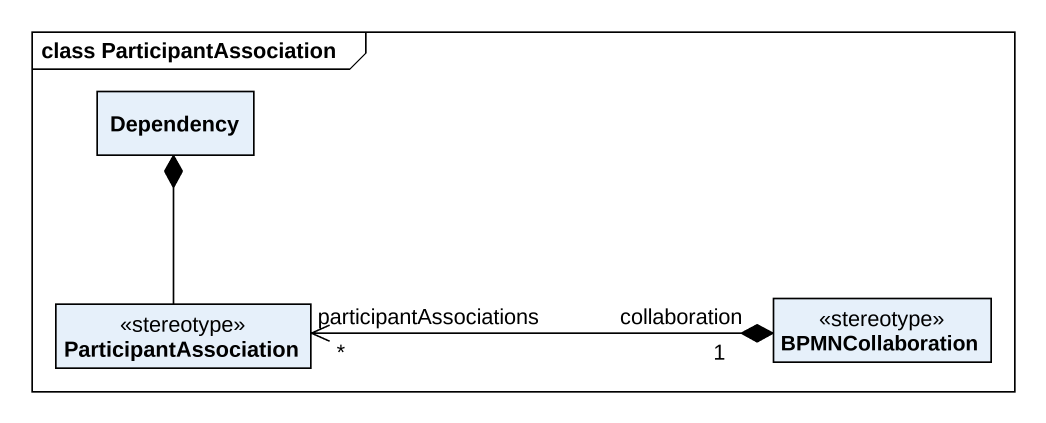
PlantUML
@startuml
mainframe class ParticipantAssociation
hide circle
hide empty members
class Dependency
class ParticipantAssociation <<stereotype>>
class BPMNCollaboration <<stereotype>>
ParticipantAssociation -up-* Dependency
BPMNCollaboration "collaboration\n1" *-left-> "participantAssociations\n*" ParticipantAssociation
@enduml
